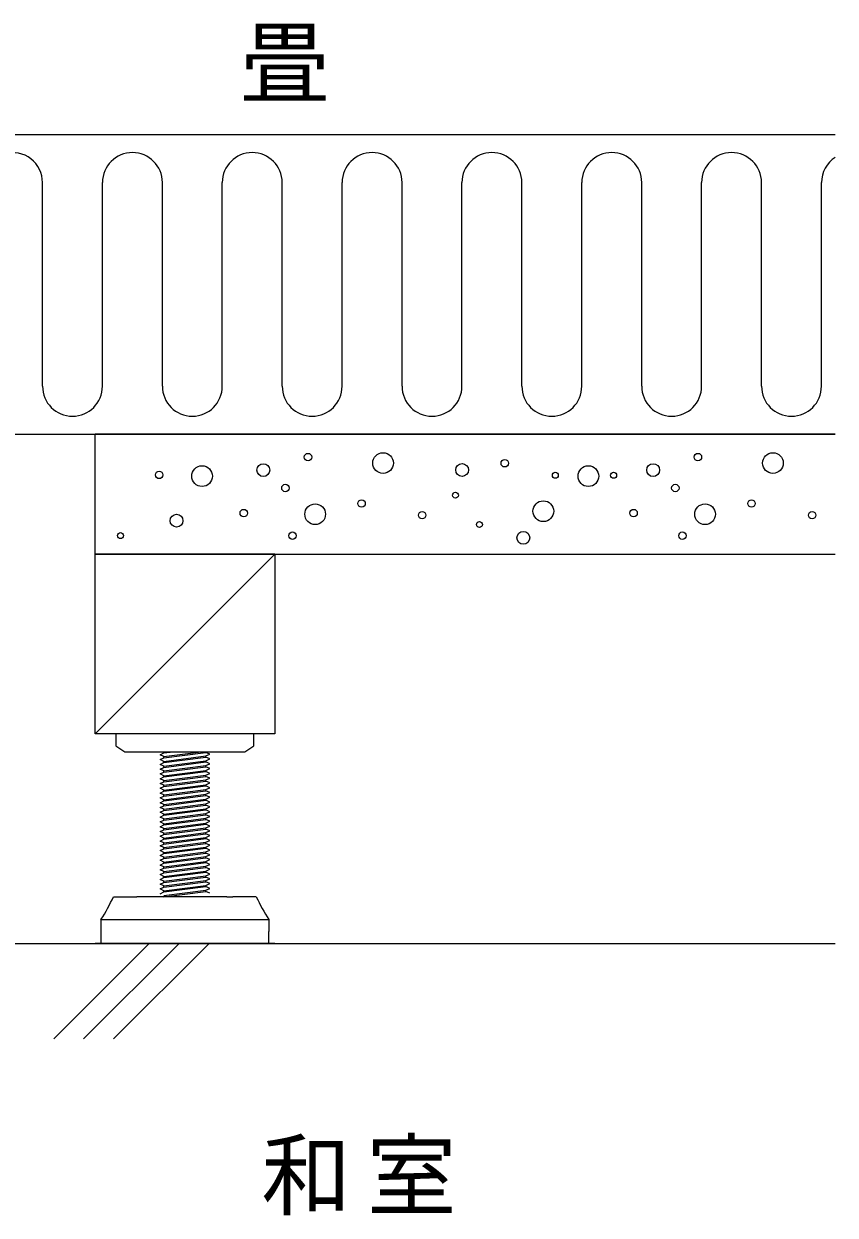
# Model space of a CAD drawing. Units: millimetres, scale not verified. Extents: x -688 to 687, y -487 to 475.
# Drawn here: x -221.9 to -86.5, y -82.5 to 116.3 of the extents above; entities that cross this region are included whole.
import ezdxf
from ezdxf.enums import TextEntityAlignment as Align

# ---------------------------------------------------------------- set-up
doc = ezdxf.new("R2010")
doc.units = ezdxf.units.MM
doc.header["$LTSCALE"] = 5
doc.linetypes.add('CHAIN2', pattern=[12, 9, -1, 1, -1])
doc.layers.add('1-0_中心線', color=7, linetype='CHAIN2')
doc.layers.add('1-2_太線１', color=7, linetype='Continuous')
doc.styles.add('ＭＳ ゴシック', font='')
doc.styles.get('ＭＳ ゴシック').set_extended_font_data('MS Gothic')

msp = doc.modelspace()

# ---------------------------------------------------------------- linework, layer by layer
at = {"layer": '1-2_太線１'}
for p, q in [((-225.026, 97.844), (-86.495, 97.844)), ((-218.784, 55.844), (-218.784, 89.844)), ((-208.784, 55.844), (-208.784, 89.844)), ((-198.784, 55.844), (-198.784, 89.844)), ((-188.784, 55.844), (-188.784, 89.844)), ((-178.784, 55.844), (-178.784, 89.844)), ((-168.784, 55.844), (-168.784, 89.844)), ((-158.784, 55.844), (-158.784, 89.844)), ((-148.784, 55.844), (-148.784, 89.844)), ((-138.784, 55.844), (-138.784, 89.844)), ((-128.784, 55.844), (-128.784, 89.844)), ((-118.784, 55.844), (-118.784, 89.844)), ((-108.784, 55.844), (-108.784, 89.844)), ((-98.784, 55.844), (-98.784, 89.844)), ((-88.784, 55.844), (-88.784, 89.844)), ((-225.026, 47.844), (-86.495, 47.844)), ((-86.495, 47.844), (-210.026, 47.844)), ((-210.026, 27.844), (-210.026, 47.844)), ((-210.026, 27.844), (-86.495, 27.844)), ((-180.026, 27.844), (-210.026, 27.844)), ((-210.026, -2.156), (-210.026, 27.844)), ((-180.026, 27.844), (-210.026, -2.156)), ((-180.026, 27.844), (-180.026, -2.156)), ((-180.026, -2.156), (-210.026, -2.156)), ((-183.526, -4.156), (-183.526, -2.156)), ((-198.526, -5.356), (-198.526, -5.156)), ((-198.526, -5.956), (-192.304, -5.156)), ((-198.526, -5.356), (-196.97, -5.156)), ((-198.526, -6.156), (-191.526, -5.256)), ((-198.526, -6.756), (-191.526, -5.856)), ((-198.526, -6.156), (-198.526, -5.956)), ((-191.526, -5.256), (-191.526, -5.156)), ((-198.526, -7.556), (-191.526, -6.656)), ((-198.526, -6.956), (-198.526, -6.756)), ((-198.526, -8.356), (-191.526, -7.456)), ((-198.526, -7.756), (-198.526, -7.556)), ((-198.526, -9.156), (-191.526, -8.256)), ((-198.526, -8.556), (-198.526, -8.356)), ((-198.526, -9.956), (-191.526, -9.056)), ((-198.526, -9.356), (-198.526, -9.156)), ((-198.526, -10.756), (-191.526, -9.856)), ((-199.176, -10.456), (-198.526, -10.156)), ((-198.526, -10.756), (-199.176, -10.456)), ((-198.526, -10.156), (-198.526, -9.956)), ((-198.526, -11.556), (-191.526, -10.656)), ((-198.526, -10.956), (-198.526, -10.756)), ((-198.526, -12.356), (-191.526, -11.456)), ((-198.526, -11.756), (-198.526, -11.556)), ((-198.526, -13.156), (-191.526, -12.256)), ((-198.526, -12.556), (-198.526, -12.356)), ((-198.526, -13.956), (-191.526, -13.056)), ((-198.526, -13.356), (-198.526, -13.156)), ((-198.526, -14.756), (-191.526, -13.856)), ((-198.526, -14.156), (-198.526, -13.956)), ((-198.526, -15.556), (-191.526, -14.656)), ((-198.526, -14.956), (-198.526, -14.756)), ((-198.526, -16.356), (-191.526, -15.456)), ((-198.526, -15.756), (-198.526, -15.556)), ((-198.526, -17.156), (-191.526, -16.256)), ((-198.526, -16.556), (-198.526, -16.356)), ((-198.526, -17.956), (-191.526, -17.056)), ((-198.526, -17.356), (-198.526, -17.156)), ((-198.526, -18.756), (-191.526, -17.856)), ((-198.526, -18.756), (-191.526, -17.856)), ((-198.526, -18.756), (-199.176, -18.456)), ((-199.176, -19.256), (-198.526, -18.956)), ((-198.526, -19.556), (-199.176, -19.256)), ((-198.526, -18.156), (-198.526, -17.956)), ((-198.526, -18.956), (-191.526, -18.056)), ((-198.526, -19.556), (-191.526, -18.656)), ((-198.526, -19.556), (-191.526, -18.656)), ((-198.526, -18.956), (-198.526, -18.756)), ((-198.526, -18.956), (-198.526, -18.756)), ((-198.526, -20.356), (-191.526, -19.456)), ((-198.526, -20.356), (-191.526, -19.456)), ((-198.526, -19.756), (-198.526, -19.556)), ((-198.526, -19.756), (-198.526, -19.556)), ((-191.526, -18.656), (-190.876, -18.356)), ((-191.526, -19.656), (-191.526, -19.456)), ((-198.526, -21.156), (-199.176, -20.856)), ((-199.176, -21.656), (-198.526, -21.356)), ((-198.526, -21.956), (-199.176, -21.656)), ((-198.526, -21.156), (-191.526, -20.256)), ((-198.526, -21.156), (-191.526, -20.256)), ((-198.526, -20.556), (-198.526, -20.356)), ((-198.526, -21.356), (-191.526, -20.456)), ((-198.526, -21.956), (-191.526, -21.056)), ((-198.526, -21.956), (-191.526, -21.056)), ((-198.526, -21.356), (-198.526, -21.156)), ((-198.526, -21.356), (-198.526, -21.156)), ((-198.526, -22.756), (-191.526, -21.856)), ((-198.526, -22.756), (-191.526, -21.856)), ((-191.526, -21.056), (-190.876, -20.756)), ((-198.526, -22.156), (-198.526, -21.956)), ((-198.526, -22.156), (-198.526, -21.956)), ((-198.526, -23.556), (-191.526, -22.656)), ((-198.526, -23.556), (-191.526, -22.656)), ((-198.526, -22.956), (-198.526, -22.756)), ((-198.526, -22.956), (-198.526, -22.756)), ((-198.526, -24.356), (-191.526, -23.456)), ((-198.526, -24.356), (-191.526, -23.456)), ((-198.526, -23.756), (-198.526, -23.556)), ((-198.526, -23.756), (-198.526, -23.556)), ((-198.526, -25.156), (-191.526, -24.256)), ((-198.526, -25.156), (-191.526, -24.256)), ((-198.526, -24.556), (-198.526, -24.356)), ((-198.526, -24.556), (-198.526, -24.356)), ((-198.526, -25.956), (-191.526, -25.056)), ((-198.526, -25.956), (-191.526, -25.056)), ((-198.526, -25.356), (-198.526, -25.156)), ((-198.526, -25.356), (-198.526, -25.156)), ((-199.176, -26.456), (-198.526, -26.156)), ((-198.526, -26.756), (-191.526, -25.856)), ((-198.526, -26.756), (-191.526, -25.856)), ((-198.526, -26.156), (-198.526, -25.956)), ((-198.526, -26.156), (-198.526, -25.956)), ((-198.526, -27.556), (-191.526, -26.656)), ((-198.526, -26.956), (-198.526, -26.756)), ((-198.526, -28.356), (-191.526, -27.456)), ((-198.526, -27.756), (-198.526, -27.556)), ((-190.876, -26.356), (-191.526, -26.056)), ((-206.946, -29.356), (-203.026, -29.356)), ((-202.026, -29.356), (-203.026, -29.356)), ((-188.026, -29.356), (-202.026, -29.356)), ((-199.176, -28.856), (-198.526, -28.556)), ((-198.526, -29.156), (-191.526, -28.256)), ((-198.526, -28.556), (-198.526, -28.356)), ((-190.876, -28.756), (-191.526, -28.456)), ((-188.026, -29.356), (-187.026, -29.356)), ((-183.106, -29.356), (-187.026, -29.356)), ((-209.026, -33.156), (-181.026, -33.156)), ((-209.026, -33.156), (-209.026, -35.156)), ((-181.026, -33.156), (-181.026, -35.156)), ((-209.026, -35.156), (-209.026, -37.156)), ((-181.026, -37.156), (-181.026, -35.156)), ((-433.63, -37.156), (-86.495, -37.156)), ((-200.984, -37.156), (-216.918, -53.09)), ((-211.918, -53.09), (-195.984, -37.156)), ((-180.026, -37.156), (-210.026, -37.156)), ((-206.918, -53.09), (-190.984, -37.156))]:
    msp.add_line(p, q, dxfattribs=at)
for points in [[(-206.526, -2.156), (-206.526, -4.156), (-205.026, -5.156), (-185.026, -5.156), (-183.526, -4.156)], [(-198.526, -5.956), (-199.176, -5.656), (-198.526, -5.356)], [(-198.526, -6.956), (-191.526, -6.056), (-191.526, -5.856)], [(-191.526, -5.856), (-190.876, -5.556), (-191.526, -5.256)], [(-198.526, -6.756), (-199.176, -6.456), (-198.526, -6.156)], [(-198.526, -7.556), (-199.176, -7.256), (-198.526, -6.956)], [(-198.526, -8.356), (-199.176, -8.056), (-198.526, -7.756)], [(-198.526, -7.756), (-191.526, -6.856), (-191.526, -6.656)], [(-198.526, -8.556), (-191.526, -7.656), (-191.526, -7.456)], [(-191.526, -6.656), (-190.876, -6.356), (-191.526, -6.056)], [(-191.526, -7.456), (-190.876, -7.156), (-191.526, -6.856)], [(-191.526, -8.256), (-190.876, -7.956), (-191.526, -7.656)], [(-198.526, -9.156), (-199.176, -8.856), (-198.526, -8.556)], [(-198.526, -9.956), (-199.176, -9.656), (-198.526, -9.356)], [(-198.526, -9.356), (-191.526, -8.456), (-191.526, -8.256)], [(-198.526, -10.156), (-191.526, -9.256), (-191.526, -9.056)], [(-198.526, -10.956), (-191.526, -10.056), (-191.526, -9.856)], [(-191.526, -9.056), (-190.876, -8.756), (-191.526, -8.456)], [(-191.526, -9.856), (-190.876, -9.556), (-191.526, -9.256)], [(-198.526, -11.556), (-199.176, -11.256), (-198.526, -10.956)], [(-198.526, -12.356), (-199.176, -12.056), (-198.526, -11.756)], [(-198.526, -11.756), (-191.526, -10.856), (-191.526, -10.656)], [(-198.526, -12.556), (-191.526, -11.656), (-191.526, -11.456)], [(-191.526, -10.656), (-190.876, -10.356), (-191.526, -10.056)], [(-191.526, -11.456), (-190.876, -11.156), (-191.526, -10.856)], [(-191.526, -12.256), (-190.876, -11.956), (-191.526, -11.656)], [(-198.526, -13.156), (-199.176, -12.856), (-198.526, -12.556)], [(-198.526, -13.956), (-199.176, -13.656), (-198.526, -13.356)], [(-198.526, -13.356), (-191.526, -12.456), (-191.526, -12.256)], [(-198.526, -14.156), (-191.526, -13.256), (-191.526, -13.056)], [(-198.526, -14.956), (-191.526, -14.056), (-191.526, -13.856)], [(-191.526, -13.056), (-190.876, -12.756), (-191.526, -12.456)], [(-191.526, -13.856), (-190.876, -13.556), (-191.526, -13.256)], [(-198.526, -14.756), (-199.176, -14.456), (-198.526, -14.156)], [(-198.526, -15.556), (-199.176, -15.256), (-198.526, -14.956)], [(-198.526, -16.356), (-199.176, -16.056), (-198.526, -15.756)], [(-198.526, -15.756), (-191.526, -14.856), (-191.526, -14.656)], [(-198.526, -16.556), (-191.526, -15.656), (-191.526, -15.456)], [(-191.526, -14.656), (-190.876, -14.356), (-191.526, -14.056)], [(-191.526, -15.456), (-190.876, -15.156), (-191.526, -14.856)], [(-191.526, -16.256), (-190.876, -15.956), (-191.526, -15.656)], [(-198.526, -17.156), (-199.176, -16.856), (-198.526, -16.556)], [(-198.526, -17.956), (-199.176, -17.656), (-198.526, -17.356)], [(-198.526, -17.356), (-191.526, -16.456), (-191.526, -16.256)], [(-198.526, -18.156), (-191.526, -17.256), (-191.526, -17.056)], [(-198.526, -18.956), (-191.526, -18.056), (-191.526, -17.856)], [(-191.526, -17.056), (-190.876, -16.756), (-191.526, -16.456)], [(-191.526, -17.856), (-190.876, -17.556), (-191.526, -17.256)], [(-198.526, -18.756), (-199.176, -18.456), (-198.526, -18.156)], [(-198.526, -19.556), (-199.176, -19.256), (-198.526, -18.956)], [(-198.526, -20.356), (-199.176, -20.056), (-198.526, -19.756)], [(-198.526, -20.356), (-199.176, -20.056), (-198.526, -19.756)], [(-198.526, -19.756), (-191.526, -18.856), (-191.526, -18.656)], [(-198.526, -19.756), (-191.526, -18.856), (-191.526, -18.656)], [(-198.526, -20.556), (-191.526, -19.656), (-191.526, -19.456)], [(-191.526, -18.656), (-190.876, -18.356), (-191.526, -18.056)], [(-191.526, -19.456), (-190.876, -19.156), (-191.526, -18.856)], [(-191.526, -19.456), (-190.876, -19.156), (-191.526, -18.856)], [(-191.526, -20.256), (-190.876, -19.956), (-191.526, -19.656)], [(-191.526, -20.256), (-190.876, -19.956), (-191.526, -19.656)], [(-198.526, -21.156), (-199.176, -20.856), (-198.526, -20.556)], [(-198.526, -21.956), (-199.176, -21.656), (-198.526, -21.356)], [(-198.526, -21.356), (-191.526, -20.456), (-191.526, -20.256)], [(-198.526, -22.156), (-191.526, -21.256), (-191.526, -21.056)], [(-198.526, -22.156), (-191.526, -21.256), (-191.526, -21.056)], [(-198.526, -22.956), (-191.526, -22.056), (-191.526, -21.856)], [(-198.526, -22.956), (-191.526, -22.056), (-191.526, -21.856)], [(-191.526, -21.056), (-190.876, -20.756), (-191.526, -20.456)], [(-191.526, -21.856), (-190.876, -21.556), (-191.526, -21.256)], [(-191.526, -21.856), (-190.876, -21.556), (-191.526, -21.256)], [(-198.526, -22.756), (-199.176, -22.456), (-198.526, -22.156)], [(-198.526, -22.756), (-199.176, -22.456), (-198.526, -22.156)], [(-198.526, -23.556), (-199.176, -23.256), (-198.526, -22.956)], [(-198.526, -23.556), (-199.176, -23.256), (-198.526, -22.956)], [(-198.526, -24.356), (-199.176, -24.056), (-198.526, -23.756)], [(-198.526, -24.356), (-199.176, -24.056), (-198.526, -23.756)], [(-198.526, -23.756), (-191.526, -22.856), (-191.526, -22.656)], [(-198.526, -23.756), (-191.526, -22.856), (-191.526, -22.656)], [(-198.526, -24.556), (-191.526, -23.656), (-191.526, -23.456)], [(-198.526, -24.556), (-191.526, -23.656), (-191.526, -23.456)], [(-191.526, -22.656), (-190.876, -22.356), (-191.526, -22.056)], [(-191.526, -22.656), (-190.876, -22.356), (-191.526, -22.056)], [(-191.526, -23.456), (-190.876, -23.156), (-191.526, -22.856)], [(-191.526, -23.456), (-190.876, -23.156), (-191.526, -22.856)], [(-191.526, -24.256), (-190.876, -23.956), (-191.526, -23.656)], [(-191.526, -24.256), (-190.876, -23.956), (-191.526, -23.656)], [(-198.526, -25.156), (-199.176, -24.856), (-198.526, -24.556)], [(-198.526, -25.156), (-199.176, -24.856), (-198.526, -24.556)], [(-198.526, -25.956), (-199.176, -25.656), (-198.526, -25.356)], [(-198.526, -25.956), (-199.176, -25.656), (-198.526, -25.356)], [(-198.526, -25.356), (-191.526, -24.456), (-191.526, -24.256)], [(-198.526, -25.356), (-191.526, -24.456), (-191.526, -24.256)], [(-198.526, -26.156), (-191.526, -25.256), (-191.526, -25.056)], [(-198.526, -26.156), (-191.526, -25.256), (-191.526, -25.056)], [(-191.526, -25.056), (-190.876, -24.756), (-191.526, -24.456)], [(-191.526, -25.056), (-190.876, -24.756), (-191.526, -24.456)], [(-191.526, -25.856), (-190.876, -25.556), (-191.526, -25.256)], [(-191.526, -25.856), (-190.876, -25.556), (-191.526, -25.256)], [(-198.526, -26.756), (-199.176, -26.456), (-198.526, -26.156)], [(-198.526, -27.556), (-199.176, -27.256), (-198.526, -26.956)], [(-198.526, -28.356), (-199.176, -28.056), (-198.526, -27.756)], [(-198.526, -26.956), (-191.526, -26.056), (-191.526, -25.856)], [(-198.526, -26.956), (-191.526, -26.056), (-191.526, -25.856)], [(-198.526, -27.756), (-191.526, -26.856), (-191.526, -26.656)], [(-198.526, -28.556), (-191.526, -27.656), (-191.526, -27.456)], [(-191.526, -26.656), (-190.876, -26.356), (-191.526, -26.056)], [(-191.526, -27.456), (-190.876, -27.156), (-191.526, -26.856)], [(-191.526, -28.256), (-190.876, -27.956), (-191.526, -27.656)], [(-198.526, -29.356), (-191.526, -28.456), (-191.526, -28.256)]]:
    msp.add_lwpolyline(points, dxfattribs=at)
for centre, radius in [((-174.475, 44.025), 0.619), ((-161.955, 43.031), 1.728), ((-109.402, 44.025), 0.619), ((-96.882, 43.031), 1.728), ((-192.163, 40.845), 1.728), ((-181.946, 41.85), 1.071), ((-148.755, 41.882), 1.071), ((-141.644, 42.993), 0.619), ((-127.688, 40.845), 1.728), ((-116.872, 41.85), 1.071), ((-199.317, 41.044), 0.619), ((-133.2, 40.993), 0.499), ((-123.476, 40.993), 0.499), ((-178.251, 38.858), 0.619), ((-149.866, 37.66), 0.499), ((-113.178, 38.858), 0.619), ((-173.283, 34.486), 1.728), ((-165.532, 36.274), 0.619), ((-135.2, 34.993), 1.728), ((-108.21, 34.486), 1.728), ((-100.459, 36.274), 0.619), ((-196.417, 33.409), 1.071), ((-185.207, 34.684), 0.619), ((-155.422, 34.326), 0.619), ((-120.134, 34.684), 0.619), ((-90.348, 34.326), 0.619), ((-145.866, 32.771), 0.499), ((-205.771, 30.919), 0.499), ((-177.059, 30.908), 0.619), ((-138.533, 30.548), 1.071), ((-111.985, 30.908), 0.619)]:
    msp.add_circle(centre, radius, dxfattribs=at)
for centre, radius, start, end in [((-223.784, 89.844), 5, 0, 104.38472), ((-203.784, 89.844), 5, 0, 180), ((-183.784, 89.844), 5, 0, 180), ((-163.784, 89.844), 5, 0, 180), ((-143.784, 89.844), 5, 0, 180), ((-123.784, 89.844), 5, 0, 180), ((-103.784, 89.844), 5, 0, 180), ((-83.784, 89.844), 5, 122.83844, 180), ((-213.784, 55.844), 5, 180, 0), ((-193.784, 55.844), 5, 180, 0), ((-173.784, 55.844), 5, 180, 0), ((-153.784, 55.844), 5, 180, 0), ((-133.784, 55.844), 5, 180, 0), ((-113.784, 55.844), 5, 180, 0), ((-93.784, 55.844), 5, 180, 0), ((-234.231, -16.886), 30, 327.159, 335.44019), ((-155.821, -16.886), 30, 204.5598, 212.84099)]:
    msp.add_arc(centre, radius, start, end, dxfattribs=at)

# ---------------------------------------------------------------- texts
at = {"layer": '1-0_中心線', "style": 'ＭＳ ゴシック'}
msp.add_text('畳', height=11, dxfattribs=at).set_placement((-185.844, 101.071), align=Align.BOTTOM_LEFT)
at = {"layer": '1-0_中心線', "insert": (-182.249, -82.492), "char_height": 11, "attachment_point": 7, "style": 'ＭＳ ゴシック'}
msp.add_mtext('\\T1.17;和室', dxfattribs=at)

doc.saveas('drawing.dxf')
